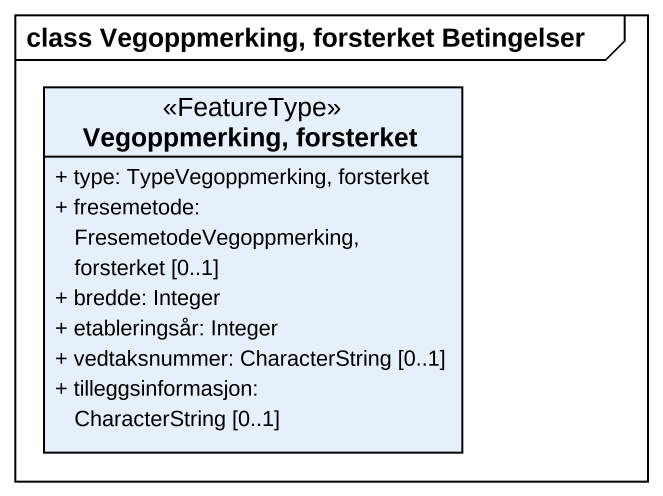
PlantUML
@startuml
mainframe class Vegoppmerking, forsterket Betingelser
hide circle
hide empty members
skinparam classAttributeIconSize 0
class "Vegoppmerking, forsterket" as Vegoppmerking_forsterket <<FeatureType>> {
  + type: TypeVegoppmerking, forsterket
  + fresemetode: FresemetodeVegoppmerking, forsterket [0..1]
  + bredde: Integer
  + etableringsår: Integer
  + vedtaksnummer: CharacterString [0..1]
  + tilleggsinformasjon: CharacterString [0..1]
}
@enduml
